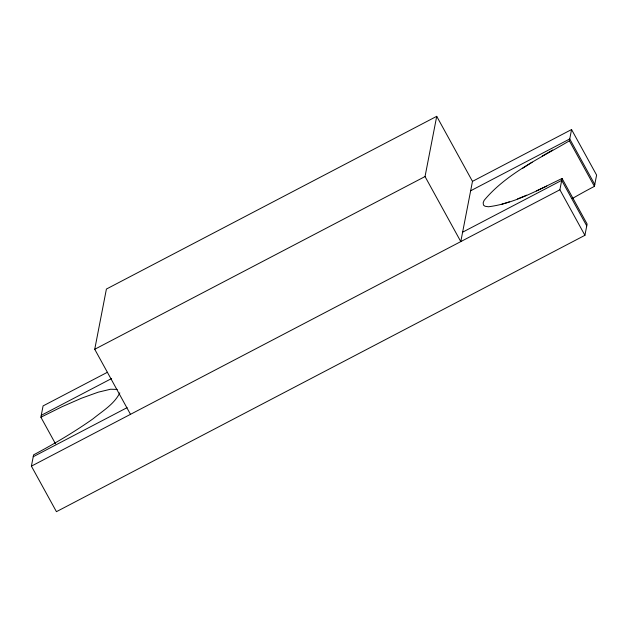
<?xml version="1.0" encoding="UTF-8"?>
<svg xmlns="http://www.w3.org/2000/svg" width="628" height="628" viewBox="0 0 628 628"><rect width="100%" height="100%" fill="white"/><g stroke="black" fill="none" stroke-linecap="round" stroke-linejoin="round"><path stroke-width="0.94" d="M130.491 414.331L94.734 349.278L106.407 289.053L436.719 116.321L425.038 176.547L460.795 241.592L472.476 181.366L571.566 129.549L569.376 140.837C539.923 158.358 506.498 173.548 484.141 200.356L483.152 202.844L483.489 205.113L485.02 206.243L488.443 206.769C514.693 203.519 538.479 189.656 562.076 178.485L587.109 224.015L584.919 235.312L56.434 511.679L31.4 466.149L33.59 454.853C54.071 443.965 74.08 432.174 93.046 418.805C102.576 410.955 114.163 404.283 119.815 392.853M55.531 443.847L40.891 417.212L43.081 405.916L107.404 372.278M584.919 235.312L559.886 189.774L562.076 178.485M572.21 198.597A93.972 14.86 -28.8 0 1 594.41 186.375L596.6 175.079L571.566 129.549M522.692 168.265L532.152 162.197M542.247 156.074L552.703 150.006M94.734 349.278L425.038 176.547M41.252 415.328L111.658 378.511M470.655 190.779L569.745 138.961L594.779 184.491M33.221 456.737L127.099 407.643M462.624 232.187L561.715 180.362L586.748 225.899M31.4 466.149L559.886 189.774M40.891 417.212L62.141 406.677L81.687 398.144L98.211 392.186L110.575 389.227L117.193 389.431M546.729 186.092L536.445 190.936M526.711 195.182L517.574 198.888M509.347 201.855L501.984 204.171M569.376 140.837L594.41 186.375M436.719 116.321L472.476 181.366"/></g></svg>
